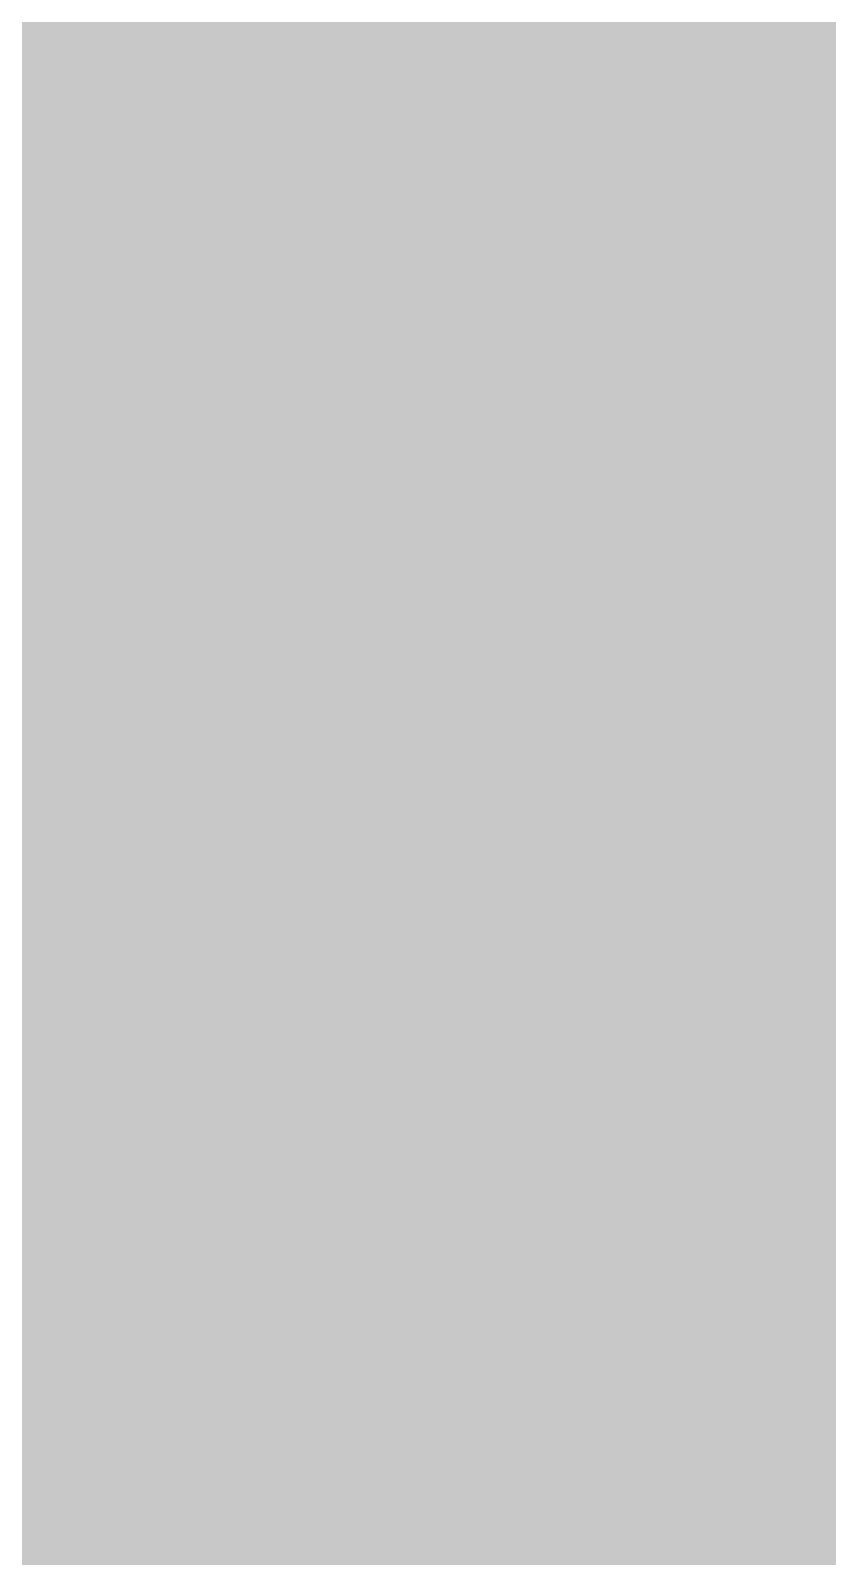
# Model space of a CAD drawing. Header units: inches. Extents: x 0 to 841, y 0 to 594.
# Drawn here: x 790.217 to 790.572, y 564.473 to 565.152 of the extents above; entities that cross this region are included whole.
import ezdxf

# ---------------------------------------------------------------- set-up
doc = ezdxf.new("R2010")
doc.units = ezdxf.units.IN
doc.layers.add('Sheet', color=255, linetype='Continuous')

msp = doc.modelspace()

# ---------------------------------------------------------------- linework, layer by layer
at = {"layer": 'Sheet'}
for points in [[(790.02077, 570.4628, 0.7493, 0.7493, 0), (790.02077, 564.98276, 0.7493, 0.7493, 0)], [(790.3801, 565.34211, 0.29972, 0.29972, 0), (790.3801, 565.29719, 0.29972, 0.29972, 0), (790.3801, 565.29719, 0.29972, 0.29972, 0), (790.42502, 565.29719, 0.29972, 0.29972, 0), (790.42502, 565.25227, 0.29972, 0.29972, 0), (790.42502, 565.25227, 0.29972, 0.29972, 0), (790.46993, 565.20735, 0.29972, 0.29972, 0), (790.46993, 565.20735, 0.29972, 0.29972, 0), (790.46993, 565.16243, 0.29972, 0.29972, 0), (790.46993, 565.16243, 0.29972, 0.29972, 0), (790.46993, 565.11751, 0.29972, 0.29972, 0), (790.51485, 565.11751, 0.29972, 0.29972, 0), (790.51485, 565.0726, 0.29972, 0.29972, 0), (790.51485, 565.0726, 0.29972, 0.29972, 0), (790.51485, 565.02768, 0.29972, 0.29972, 0), (790.51485, 565.02768, 0.29972, 0.29972, 0), (790.51485, 564.98276, 0.29972, 0.29972, 0)], [(790.3801, 565.34211, 0.29972, 0.29972, 0), (790.3801, 565.29719, 0.29972, 0.29972, 0), (790.3801, 565.29719, 0.29972, 0.29972, 0), (790.42502, 565.29719, 0.29972, 0.29972, 0), (790.42502, 565.25227, 0.29972, 0.29972, 0), (790.42502, 565.25227, 0.29972, 0.29972, 0), (790.46993, 565.20735, 0.29972, 0.29972, 0), (790.46993, 565.20735, 0.29972, 0.29972, 0), (790.46993, 565.16243, 0.29972, 0.29972, 0), (790.46993, 565.16243, 0.29972, 0.29972, 0), (790.46993, 565.11751, 0.29972, 0.29972, 0), (790.51485, 565.11751, 0.29972, 0.29972, 0), (790.51485, 565.0726, 0.29972, 0.29972, 0), (790.51485, 565.0726, 0.29972, 0.29972, 0), (790.51485, 565.02768, 0.29972, 0.29972, 0), (790.51485, 565.02768, 0.29972, 0.29972, 0), (790.51485, 564.98276, 0.29972, 0.29972, 0)], [(790.3801, 565.34211, 0.29972, 0.29972, 0), (790.3801, 565.29719, 0.29972, 0.29972, 0), (790.3801, 565.29719, 0.29972, 0.29972, 0), (790.42502, 565.29719, 0.29972, 0.29972, 0), (790.42502, 565.25227, 0.29972, 0.29972, 0), (790.42502, 565.25227, 0.29972, 0.29972, 0), (790.46993, 565.20735, 0.29972, 0.29972, 0), (790.46993, 565.20735, 0.29972, 0.29972, 0), (790.46993, 565.16243, 0.29972, 0.29972, 0), (790.46993, 565.16243, 0.29972, 0.29972, 0), (790.46993, 565.11751, 0.29972, 0.29972, 0), (790.51485, 565.11751, 0.29972, 0.29972, 0), (790.51485, 565.0726, 0.29972, 0.29972, 0), (790.51485, 565.0726, 0.29972, 0.29972, 0), (790.51485, 565.02768, 0.29972, 0.29972, 0), (790.51485, 565.02768, 0.29972, 0.29972, 0), (790.51485, 564.98276, 0.29972, 0.29972, 0)], [(790.3801, 565.34211, 0.29972, 0.29972, 0), (790.3801, 565.29719, 0.29972, 0.29972, 0), (790.3801, 565.29719, 0.29972, 0.29972, 0), (790.42502, 565.29719, 0.29972, 0.29972, 0), (790.42502, 565.25227, 0.29972, 0.29972, 0), (790.42502, 565.25227, 0.29972, 0.29972, 0), (790.46993, 565.20735, 0.29972, 0.29972, 0), (790.46993, 565.20735, 0.29972, 0.29972, 0), (790.46993, 565.16243, 0.29972, 0.29972, 0), (790.46993, 565.16243, 0.29972, 0.29972, 0), (790.46993, 565.11751, 0.29972, 0.29972, 0), (790.51485, 565.11751, 0.29972, 0.29972, 0), (790.51485, 565.0726, 0.29972, 0.29972, 0), (790.51485, 565.0726, 0.29972, 0.29972, 0), (790.51485, 565.02768, 0.29972, 0.29972, 0), (790.51485, 565.02768, 0.29972, 0.29972, 0), (790.51485, 564.98276, 0.29972, 0.29972, 0)], [(790.64959, 565.34211, 0.29972, 0.29972, 0), (790.64959, 565.29719, 0.29972, 0.29972, 0), (790.69451, 565.25227, 0.29972, 0.29972, 0), (790.69451, 565.25227, 0.29972, 0.29972, 0), (790.69451, 565.20735, 0.29972, 0.29972, 0), (790.73942, 565.16243, 0.29972, 0.29972, 0), (790.73942, 565.11751, 0.29972, 0.29972, 0), (790.73942, 565.0726, 0.29972, 0.29972, 0), (790.73942, 565.0726, 0.29972, 0.29972, 0), (790.73942, 565.02768, 0.29972, 0.29972, 0), (790.73942, 564.98276, 0.29972, 0.29972, 0)], [(790.64959, 565.34211, 0.29972, 0.29972, 0), (790.64959, 565.29719, 0.29972, 0.29972, 0), (790.69451, 565.25227, 0.29972, 0.29972, 0), (790.69451, 565.25227, 0.29972, 0.29972, 0), (790.69451, 565.20735, 0.29972, 0.29972, 0), (790.73942, 565.16243, 0.29972, 0.29972, 0), (790.73942, 565.11751, 0.29972, 0.29972, 0), (790.73942, 565.0726, 0.29972, 0.29972, 0), (790.73942, 565.0726, 0.29972, 0.29972, 0), (790.73942, 565.02768, 0.29972, 0.29972, 0), (790.73942, 564.98276, 0.29972, 0.29972, 0)], [(790.64959, 565.34211, 0.29972, 0.29972, 0), (790.64959, 565.29719, 0.29972, 0.29972, 0), (790.69451, 565.25227, 0.29972, 0.29972, 0), (790.69451, 565.25227, 0.29972, 0.29972, 0), (790.69451, 565.20735, 0.29972, 0.29972, 0), (790.73942, 565.16243, 0.29972, 0.29972, 0), (790.73942, 565.11751, 0.29972, 0.29972, 0), (790.73942, 565.0726, 0.29972, 0.29972, 0), (790.73942, 565.0726, 0.29972, 0.29972, 0), (790.73942, 565.02768, 0.29972, 0.29972, 0), (790.73942, 564.98276, 0.29972, 0.29972, 0)], [(790.64959, 565.34211, 0.29972, 0.29972, 0), (790.64959, 565.29719, 0.29972, 0.29972, 0), (790.69451, 565.25227, 0.29972, 0.29972, 0), (790.69451, 565.25227, 0.29972, 0.29972, 0), (790.69451, 565.20735, 0.29972, 0.29972, 0), (790.73942, 565.16243, 0.29972, 0.29972, 0), (790.73942, 565.11751, 0.29972, 0.29972, 0), (790.73942, 565.0726, 0.29972, 0.29972, 0), (790.73942, 565.0726, 0.29972, 0.29972, 0), (790.73942, 565.02768, 0.29972, 0.29972, 0), (790.73942, 564.98276, 0.29972, 0.29972, 0)], [(790.64959, 565.34211, 0.29972, 0.29972, 0), (790.64959, 565.29719, 0.29972, 0.29972, 0), (790.69451, 565.25227, 0.29972, 0.29972, 0), (790.69451, 565.25227, 0.29972, 0.29972, 0), (790.69451, 565.20735, 0.29972, 0.29972, 0), (790.73942, 565.16243, 0.29972, 0.29972, 0), (790.73942, 565.11751, 0.29972, 0.29972, 0), (790.73942, 565.0726, 0.29972, 0.29972, 0), (790.73942, 565.0726, 0.29972, 0.29972, 0), (790.73942, 565.02768, 0.29972, 0.29972, 0), (790.73942, 564.98276, 0.29972, 0.29972, 0)], [(790.64959, 565.34211, 0.29972, 0.29972, 0), (790.64959, 565.29719, 0.29972, 0.29972, 0), (790.69451, 565.25227, 0.29972, 0.29972, 0), (790.69451, 565.25227, 0.29972, 0.29972, 0), (790.69451, 565.20735, 0.29972, 0.29972, 0), (790.73942, 565.16243, 0.29972, 0.29972, 0), (790.73942, 565.11751, 0.29972, 0.29972, 0), (790.73942, 565.0726, 0.29972, 0.29972, 0), (790.73942, 565.0726, 0.29972, 0.29972, 0), (790.73942, 565.02768, 0.29972, 0.29972, 0), (790.73942, 564.98276, 0.29972, 0.29972, 0)], [(752.51624, 557.4814, 0.7493, 0.7493, 0), (769.98841, 557.4814, 0.7493, 0.7493, 0), (769.98841, 564.98276, 0.7493, 0.7493, 0), (790.02077, 564.98276, 0.7493, 0.7493, 0)], [(790.02077, 564.98276, 0.7493, 0.7493, 0), (790.02077, 559.4578, 0.7493, 0.7493, 0)], [(790.02077, 564.98276, 0.7493, 0.7493, 0), (790.02077, 564.98276, 0.7493, 0.7493, 0), (795.00641, 564.98276, 0.7493, 0.7493, 0)], [(790.46993, 565.20735, 0.09906, 0.09906, 0), (790.46993, 565.16243, 0.09906, 0.09906, 0), (790.46993, 565.16243, 0.09906, 0.09906, 0), (790.46993, 565.11751, 0.09906, 0.09906, 0), (790.51485, 565.11751, 0.09906, 0.09906, 0), (790.51485, 565.0726, 0.09906, 0.09906, 0), (790.51485, 565.0726, 0.09906, 0.09906, 0), (790.51485, 565.02768, 0.09906, 0.09906, 0), (790.51485, 565.02768, 0.09906, 0.09906, 0), (790.51485, 564.98276, 0.09906, 0.09906, 0)], [(790.46993, 565.20735, 0.09906, 0.09906, 0), (790.46993, 565.16243, 0.09906, 0.09906, 0), (790.46993, 565.16243, 0.09906, 0.09906, 0), (790.46993, 565.11751, 0.09906, 0.09906, 0), (790.51485, 565.11751, 0.09906, 0.09906, 0), (790.51485, 565.0726, 0.09906, 0.09906, 0), (790.51485, 565.0726, 0.09906, 0.09906, 0), (790.51485, 565.02768, 0.09906, 0.09906, 0), (790.51485, 565.02768, 0.09906, 0.09906, 0), (790.51485, 564.98276, 0.09906, 0.09906, 0)], [(790.46993, 565.20735, 0.09906, 0.09906, 0), (790.46993, 565.16243, 0.09906, 0.09906, 0), (790.46993, 565.16243, 0.09906, 0.09906, 0), (790.46993, 565.11751, 0.09906, 0.09906, 0), (790.51485, 565.11751, 0.09906, 0.09906, 0), (790.51485, 565.0726, 0.09906, 0.09906, 0), (790.51485, 565.0726, 0.09906, 0.09906, 0), (790.51485, 565.02768, 0.09906, 0.09906, 0), (790.51485, 565.02768, 0.09906, 0.09906, 0), (790.51485, 564.98276, 0.09906, 0.09906, 0)], [(790.46993, 565.20735, 0.09906, 0.09906, 0), (790.46993, 565.16243, 0.09906, 0.09906, 0), (790.46993, 565.16243, 0.09906, 0.09906, 0), (790.46993, 565.11751, 0.09906, 0.09906, 0), (790.51485, 565.11751, 0.09906, 0.09906, 0), (790.51485, 565.0726, 0.09906, 0.09906, 0), (790.51485, 565.0726, 0.09906, 0.09906, 0), (790.51485, 565.02768, 0.09906, 0.09906, 0), (790.51485, 565.02768, 0.09906, 0.09906, 0), (790.51485, 564.98276, 0.09906, 0.09906, 0)], [(790.51485, 564.98276, 0.29972, 0.29972, 0), (790.51485, 564.93784, 0.29972, 0.29972, 0), (790.51485, 564.93784, 0.29972, 0.29972, 0), (790.51485, 564.89292, 0.29972, 0.29972, 0), (790.51485, 564.89292, 0.29972, 0.29972, 0), (790.51485, 564.848, 0.29972, 0.29972, 0), (790.46993, 564.848, 0.29972, 0.29972, 0), (790.46993, 564.80309, 0.29972, 0.29972, 0), (790.46993, 564.80309, 0.29972, 0.29972, 0), (790.46993, 564.75817, 0.29972, 0.29972, 0), (790.46993, 564.75817, 0.29972, 0.29972, 0), (790.42502, 564.71325, 0.29972, 0.29972, 0), (790.42502, 564.71325, 0.29972, 0.29972, 0), (790.42502, 564.66833, 0.29972, 0.29972, 0), (790.3801, 564.66833, 0.29972, 0.29972, 0), (790.3801, 564.66833, 0.29972, 0.29972, 0), (790.3801, 564.62341, 0.29972, 0.29972, 0), (790.33518, 564.62341, 0.29972, 0.29972, 0), (790.33518, 564.62341, 0.29972, 0.29972, 0), (790.33518, 564.57849, 0.29972, 0.29972, 0), (790.29027, 564.57849, 0.29972, 0.29972, 0), (790.29027, 564.57849, 0.29972, 0.29972, 0), (790.24535, 564.53358, 0.29972, 0.29972, 0), (790.24535, 564.53358, 0.29972, 0.29972, 0), (790.20044, 564.53358, 0.29972, 0.29972, 0), (790.20044, 564.53358, 0.29972, 0.29972, 0), (790.15552, 564.53358, 0.29972, 0.29972, 0), (790.15552, 564.48866, 0.29972, 0.29972, 0), (790.11061, 564.48866, 0.29972, 0.29972, 0), (790.11061, 564.48866, 0.29972, 0.29972, 0), (790.06569, 564.48866, 0.29972, 0.29972, 0)], [(790.51485, 564.98276, 0.29972, 0.29972, 0), (790.51485, 564.93784, 0.29972, 0.29972, 0), (790.51485, 564.93784, 0.29972, 0.29972, 0), (790.51485, 564.89292, 0.29972, 0.29972, 0), (790.51485, 564.89292, 0.29972, 0.29972, 0), (790.51485, 564.848, 0.29972, 0.29972, 0), (790.46993, 564.848, 0.29972, 0.29972, 0), (790.46993, 564.80309, 0.29972, 0.29972, 0), (790.46993, 564.80309, 0.29972, 0.29972, 0), (790.46993, 564.75817, 0.29972, 0.29972, 0), (790.46993, 564.75817, 0.29972, 0.29972, 0), (790.42502, 564.71325, 0.29972, 0.29972, 0), (790.42502, 564.71325, 0.29972, 0.29972, 0), (790.42502, 564.66833, 0.29972, 0.29972, 0), (790.3801, 564.66833, 0.29972, 0.29972, 0), (790.3801, 564.66833, 0.29972, 0.29972, 0), (790.3801, 564.62341, 0.29972, 0.29972, 0), (790.33518, 564.62341, 0.29972, 0.29972, 0), (790.33518, 564.62341, 0.29972, 0.29972, 0), (790.33518, 564.57849, 0.29972, 0.29972, 0), (790.29027, 564.57849, 0.29972, 0.29972, 0), (790.29027, 564.57849, 0.29972, 0.29972, 0), (790.24535, 564.53358, 0.29972, 0.29972, 0), (790.24535, 564.53358, 0.29972, 0.29972, 0), (790.20044, 564.53358, 0.29972, 0.29972, 0), (790.20044, 564.53358, 0.29972, 0.29972, 0), (790.15552, 564.53358, 0.29972, 0.29972, 0), (790.15552, 564.48866, 0.29972, 0.29972, 0), (790.11061, 564.48866, 0.29972, 0.29972, 0), (790.11061, 564.48866, 0.29972, 0.29972, 0), (790.06569, 564.48866, 0.29972, 0.29972, 0)], [(790.51485, 564.98276, 0.29972, 0.29972, 0), (790.51485, 564.93784, 0.29972, 0.29972, 0), (790.51485, 564.93784, 0.29972, 0.29972, 0), (790.51485, 564.89292, 0.29972, 0.29972, 0), (790.51485, 564.89292, 0.29972, 0.29972, 0), (790.51485, 564.848, 0.29972, 0.29972, 0), (790.46993, 564.848, 0.29972, 0.29972, 0), (790.46993, 564.80309, 0.29972, 0.29972, 0), (790.46993, 564.80309, 0.29972, 0.29972, 0), (790.46993, 564.75817, 0.29972, 0.29972, 0), (790.46993, 564.75817, 0.29972, 0.29972, 0), (790.42502, 564.71325, 0.29972, 0.29972, 0), (790.42502, 564.71325, 0.29972, 0.29972, 0), (790.42502, 564.66833, 0.29972, 0.29972, 0), (790.3801, 564.66833, 0.29972, 0.29972, 0), (790.3801, 564.66833, 0.29972, 0.29972, 0), (790.3801, 564.62341, 0.29972, 0.29972, 0), (790.33518, 564.62341, 0.29972, 0.29972, 0), (790.33518, 564.62341, 0.29972, 0.29972, 0), (790.33518, 564.57849, 0.29972, 0.29972, 0), (790.29027, 564.57849, 0.29972, 0.29972, 0), (790.29027, 564.57849, 0.29972, 0.29972, 0), (790.24535, 564.53358, 0.29972, 0.29972, 0), (790.24535, 564.53358, 0.29972, 0.29972, 0), (790.20044, 564.53358, 0.29972, 0.29972, 0), (790.20044, 564.53358, 0.29972, 0.29972, 0), (790.15552, 564.53358, 0.29972, 0.29972, 0), (790.15552, 564.48866, 0.29972, 0.29972, 0), (790.11061, 564.48866, 0.29972, 0.29972, 0), (790.11061, 564.48866, 0.29972, 0.29972, 0), (790.06569, 564.48866, 0.29972, 0.29972, 0)], [(790.51485, 564.98276, 0.29972, 0.29972, 0), (790.51485, 564.93784, 0.29972, 0.29972, 0), (790.51485, 564.93784, 0.29972, 0.29972, 0), (790.51485, 564.89292, 0.29972, 0.29972, 0), (790.51485, 564.89292, 0.29972, 0.29972, 0), (790.51485, 564.848, 0.29972, 0.29972, 0), (790.46993, 564.848, 0.29972, 0.29972, 0), (790.46993, 564.80309, 0.29972, 0.29972, 0), (790.46993, 564.80309, 0.29972, 0.29972, 0), (790.46993, 564.75817, 0.29972, 0.29972, 0), (790.46993, 564.75817, 0.29972, 0.29972, 0), (790.42502, 564.71325, 0.29972, 0.29972, 0), (790.42502, 564.71325, 0.29972, 0.29972, 0), (790.42502, 564.66833, 0.29972, 0.29972, 0), (790.3801, 564.66833, 0.29972, 0.29972, 0), (790.3801, 564.66833, 0.29972, 0.29972, 0), (790.3801, 564.62341, 0.29972, 0.29972, 0), (790.33518, 564.62341, 0.29972, 0.29972, 0), (790.33518, 564.62341, 0.29972, 0.29972, 0), (790.33518, 564.57849, 0.29972, 0.29972, 0), (790.29027, 564.57849, 0.29972, 0.29972, 0), (790.29027, 564.57849, 0.29972, 0.29972, 0), (790.24535, 564.53358, 0.29972, 0.29972, 0), (790.24535, 564.53358, 0.29972, 0.29972, 0), (790.20044, 564.53358, 0.29972, 0.29972, 0), (790.20044, 564.53358, 0.29972, 0.29972, 0), (790.15552, 564.53358, 0.29972, 0.29972, 0), (790.15552, 564.48866, 0.29972, 0.29972, 0), (790.11061, 564.48866, 0.29972, 0.29972, 0), (790.11061, 564.48866, 0.29972, 0.29972, 0), (790.06569, 564.48866, 0.29972, 0.29972, 0)], [(790.73942, 564.98276, 0.29972, 0.29972, 0), (790.73942, 564.93784, 0.29972, 0.29972, 0), (790.73942, 564.89292, 0.29972, 0.29972, 0), (790.73942, 564.89292, 0.29972, 0.29972, 0), (790.73942, 564.848, 0.29972, 0.29972, 0), (790.73942, 564.80309, 0.29972, 0.29972, 0), (790.69451, 564.75817, 0.29972, 0.29972, 0), (790.69451, 564.71325, 0.29972, 0.29972, 0), (790.69451, 564.71325, 0.29972, 0.29972, 0), (790.64959, 564.66833, 0.29972, 0.29972, 0), (790.64959, 564.62341, 0.29972, 0.29972, 0), (790.64959, 564.57849, 0.29972, 0.29972, 0), (790.60468, 564.57849, 0.29972, 0.29972, 0), (790.60468, 564.53358, 0.29972, 0.29972, 0), (790.55976, 564.48866, 0.29972, 0.29972, 0), (790.55976, 564.48866, 0.29972, 0.29972, 0), (790.51485, 564.44374, 0.29972, 0.29972, 0), (790.51485, 564.44374, 0.29972, 0.29972, 0), (790.46993, 564.39882, 0.29972, 0.29972, 0), (790.46993, 564.3539, 0.29972, 0.29972, 0), (790.42502, 564.3539, 0.29972, 0.29972, 0), (790.3801, 564.3539, 0.29972, 0.29972, 0), (790.3801, 564.30898, 0.29972, 0.29972, 0)], [(790.73942, 564.98276, 0.29972, 0.29972, 0), (790.73942, 564.93784, 0.29972, 0.29972, 0), (790.73942, 564.89292, 0.29972, 0.29972, 0), (790.73942, 564.89292, 0.29972, 0.29972, 0), (790.73942, 564.848, 0.29972, 0.29972, 0), (790.73942, 564.80309, 0.29972, 0.29972, 0), (790.69451, 564.75817, 0.29972, 0.29972, 0), (790.69451, 564.71325, 0.29972, 0.29972, 0), (790.69451, 564.71325, 0.29972, 0.29972, 0), (790.64959, 564.66833, 0.29972, 0.29972, 0), (790.64959, 564.62341, 0.29972, 0.29972, 0), (790.64959, 564.57849, 0.29972, 0.29972, 0), (790.60468, 564.57849, 0.29972, 0.29972, 0), (790.60468, 564.53358, 0.29972, 0.29972, 0), (790.55976, 564.48866, 0.29972, 0.29972, 0), (790.55976, 564.48866, 0.29972, 0.29972, 0), (790.51485, 564.44374, 0.29972, 0.29972, 0), (790.51485, 564.44374, 0.29972, 0.29972, 0), (790.46993, 564.39882, 0.29972, 0.29972, 0), (790.46993, 564.3539, 0.29972, 0.29972, 0), (790.42502, 564.3539, 0.29972, 0.29972, 0), (790.3801, 564.3539, 0.29972, 0.29972, 0), (790.3801, 564.30898, 0.29972, 0.29972, 0)], [(790.73942, 564.98276, 0.29972, 0.29972, 0), (790.73942, 564.93784, 0.29972, 0.29972, 0), (790.73942, 564.89292, 0.29972, 0.29972, 0), (790.73942, 564.89292, 0.29972, 0.29972, 0), (790.73942, 564.848, 0.29972, 0.29972, 0), (790.73942, 564.80309, 0.29972, 0.29972, 0), (790.69451, 564.75817, 0.29972, 0.29972, 0), (790.69451, 564.71325, 0.29972, 0.29972, 0), (790.69451, 564.71325, 0.29972, 0.29972, 0), (790.64959, 564.66833, 0.29972, 0.29972, 0), (790.64959, 564.62341, 0.29972, 0.29972, 0), (790.64959, 564.57849, 0.29972, 0.29972, 0), (790.60468, 564.57849, 0.29972, 0.29972, 0), (790.60468, 564.53358, 0.29972, 0.29972, 0), (790.55976, 564.48866, 0.29972, 0.29972, 0), (790.55976, 564.48866, 0.29972, 0.29972, 0), (790.51485, 564.44374, 0.29972, 0.29972, 0), (790.51485, 564.44374, 0.29972, 0.29972, 0), (790.46993, 564.39882, 0.29972, 0.29972, 0), (790.46993, 564.3539, 0.29972, 0.29972, 0), (790.42502, 564.3539, 0.29972, 0.29972, 0), (790.3801, 564.3539, 0.29972, 0.29972, 0), (790.3801, 564.30898, 0.29972, 0.29972, 0)], [(790.73942, 564.98276, 0.29972, 0.29972, 0), (790.73942, 564.93784, 0.29972, 0.29972, 0), (790.73942, 564.89292, 0.29972, 0.29972, 0), (790.73942, 564.89292, 0.29972, 0.29972, 0), (790.73942, 564.848, 0.29972, 0.29972, 0), (790.73942, 564.80309, 0.29972, 0.29972, 0), (790.69451, 564.75817, 0.29972, 0.29972, 0), (790.69451, 564.71325, 0.29972, 0.29972, 0), (790.69451, 564.71325, 0.29972, 0.29972, 0), (790.64959, 564.66833, 0.29972, 0.29972, 0), (790.64959, 564.62341, 0.29972, 0.29972, 0), (790.64959, 564.57849, 0.29972, 0.29972, 0), (790.60468, 564.57849, 0.29972, 0.29972, 0), (790.60468, 564.53358, 0.29972, 0.29972, 0), (790.55976, 564.48866, 0.29972, 0.29972, 0), (790.55976, 564.48866, 0.29972, 0.29972, 0), (790.51485, 564.44374, 0.29972, 0.29972, 0), (790.51485, 564.44374, 0.29972, 0.29972, 0), (790.46993, 564.39882, 0.29972, 0.29972, 0), (790.46993, 564.3539, 0.29972, 0.29972, 0), (790.42502, 564.3539, 0.29972, 0.29972, 0), (790.3801, 564.3539, 0.29972, 0.29972, 0), (790.3801, 564.30898, 0.29972, 0.29972, 0)], [(790.73942, 564.98276, 0.29972, 0.29972, 0), (790.73942, 564.93784, 0.29972, 0.29972, 0), (790.73942, 564.89292, 0.29972, 0.29972, 0), (790.73942, 564.89292, 0.29972, 0.29972, 0), (790.73942, 564.848, 0.29972, 0.29972, 0), (790.73942, 564.80309, 0.29972, 0.29972, 0), (790.69451, 564.75817, 0.29972, 0.29972, 0), (790.69451, 564.71325, 0.29972, 0.29972, 0), (790.69451, 564.71325, 0.29972, 0.29972, 0), (790.64959, 564.66833, 0.29972, 0.29972, 0), (790.64959, 564.62341, 0.29972, 0.29972, 0), (790.64959, 564.57849, 0.29972, 0.29972, 0), (790.60468, 564.57849, 0.29972, 0.29972, 0), (790.60468, 564.53358, 0.29972, 0.29972, 0), (790.55976, 564.48866, 0.29972, 0.29972, 0), (790.55976, 564.48866, 0.29972, 0.29972, 0), (790.51485, 564.44374, 0.29972, 0.29972, 0), (790.51485, 564.44374, 0.29972, 0.29972, 0), (790.46993, 564.39882, 0.29972, 0.29972, 0), (790.46993, 564.3539, 0.29972, 0.29972, 0), (790.42502, 564.3539, 0.29972, 0.29972, 0), (790.3801, 564.3539, 0.29972, 0.29972, 0), (790.3801, 564.30898, 0.29972, 0.29972, 0)], [(790.73942, 564.98276, 0.29972, 0.29972, 0), (790.73942, 564.93784, 0.29972, 0.29972, 0), (790.73942, 564.89292, 0.29972, 0.29972, 0), (790.73942, 564.89292, 0.29972, 0.29972, 0), (790.73942, 564.848, 0.29972, 0.29972, 0), (790.73942, 564.80309, 0.29972, 0.29972, 0), (790.69451, 564.75817, 0.29972, 0.29972, 0), (790.69451, 564.71325, 0.29972, 0.29972, 0), (790.69451, 564.71325, 0.29972, 0.29972, 0), (790.64959, 564.66833, 0.29972, 0.29972, 0), (790.64959, 564.62341, 0.29972, 0.29972, 0), (790.64959, 564.57849, 0.29972, 0.29972, 0), (790.60468, 564.57849, 0.29972, 0.29972, 0), (790.60468, 564.53358, 0.29972, 0.29972, 0), (790.55976, 564.48866, 0.29972, 0.29972, 0), (790.55976, 564.48866, 0.29972, 0.29972, 0), (790.51485, 564.44374, 0.29972, 0.29972, 0), (790.51485, 564.44374, 0.29972, 0.29972, 0), (790.46993, 564.39882, 0.29972, 0.29972, 0), (790.46993, 564.3539, 0.29972, 0.29972, 0), (790.42502, 564.3539, 0.29972, 0.29972, 0), (790.3801, 564.3539, 0.29972, 0.29972, 0), (790.3801, 564.30898, 0.29972, 0.29972, 0)], [(790.51485, 564.98276, 0.29972, 0.29972, 0), (790.51485, 564.98276, 0.29972, 0.29972, 0), (790.51485, 564.98276, 0.29972, 0.29972, 0), (790.51485, 564.98276, 0.29972, 0.29972, 0), (790.51485, 564.98276, 0.29972, 0.29972, 0), (790.51485, 564.98276, 0.29972, 0.29972, 0), (790.51485, 564.98276, 0.29972, 0.29972, 0), (790.51485, 564.98276, 0.29972, 0.29972, 0), (790.51485, 564.98276, 0.29972, 0.29972, 0), (790.51485, 564.98276, 0.29972, 0.29972, 0), (790.51485, 564.98276, 0.29972, 0.29972, 0), (790.51485, 564.98276, 0.29972, 0.29972, 0), (790.51485, 564.98276, 0.29972, 0.29972, 0), (790.51485, 564.98276, 0.29972, 0.29972, 0), (790.51485, 564.98276, 0.29972, 0.29972, 0), (790.51485, 564.98276, 0.29972, 0.29972, 0), (790.51485, 564.98276, 0.29972, 0.29972, 0), (790.51485, 564.98276, 0.29972, 0.29972, 0), (790.51485, 564.98276, 0.29972, 0.29972, 0), (790.51485, 564.98276, 0.29972, 0.29972, 0), (790.51485, 564.98276, 0.29972, 0.29972, 0), (790.51485, 564.98276, 0.29972, 0.29972, 0), (790.51485, 564.98276, 0.29972, 0.29972, 0), (790.51485, 564.98276, 0.29972, 0.29972, 0), (790.51485, 564.98276, 0.29972, 0.29972, 0), (790.51485, 564.98276, 0.29972, 0.29972, 0), (790.51485, 564.98276, 0.29972, 0.29972, 0), (790.51485, 564.98276, 0.29972, 0.29972, 0), (790.51485, 564.98276, 0.29972, 0.29972, 0), (790.51485, 564.98276, 0.29972, 0.29972, 0), (790.51485, 564.98276, 0.29972, 0.29972, 0), (790.51485, 564.98276, 0.29972, 0.29972, 0), (790.51485, 564.98276, 0.29972, 0.29972, 0)], [(790.51485, 564.98276, 0.29972, 0.29972, 0), (790.51485, 564.98276, 0.29972, 0.29972, 0)], [(790.51485, 564.98276, 0.29972, 0.29972, 0), (790.51485, 564.98276, 0.29972, 0.29972, 0), (790.51485, 564.98276, 0.29972, 0.29972, 0), (790.51485, 564.98276, 0.29972, 0.29972, 0), (790.51485, 564.98276, 0.29972, 0.29972, 0), (790.51485, 564.98276, 0.29972, 0.29972, 0), (790.51485, 564.98276, 0.29972, 0.29972, 0), (790.51485, 564.98276, 0.29972, 0.29972, 0), (790.51485, 564.98276, 0.29972, 0.29972, 0), (790.51485, 564.98276, 0.29972, 0.29972, 0), (790.51485, 564.98276, 0.29972, 0.29972, 0), (790.51485, 564.98276, 0.29972, 0.29972, 0), (790.51485, 564.98276, 0.29972, 0.29972, 0), (790.51485, 564.98276, 0.29972, 0.29972, 0), (790.51485, 564.98276, 0.29972, 0.29972, 0), (790.51485, 564.98276, 0.29972, 0.29972, 0), (790.51485, 564.98276, 0.29972, 0.29972, 0), (790.51485, 564.98276, 0.29972, 0.29972, 0), (790.51485, 564.98276, 0.29972, 0.29972, 0), (790.51485, 564.98276, 0.29972, 0.29972, 0), (790.51485, 564.98276, 0.29972, 0.29972, 0), (790.51485, 564.98276, 0.29972, 0.29972, 0), (790.51485, 564.98276, 0.29972, 0.29972, 0), (790.51485, 564.98276, 0.29972, 0.29972, 0), (790.51485, 564.98276, 0.29972, 0.29972, 0), (790.51485, 564.98276, 0.29972, 0.29972, 0), (790.51485, 564.98276, 0.29972, 0.29972, 0), (790.51485, 564.98276, 0.29972, 0.29972, 0), (790.51485, 564.98276, 0.29972, 0.29972, 0), (790.51485, 564.98276, 0.29972, 0.29972, 0), (790.51485, 564.98276, 0.29972, 0.29972, 0), (790.51485, 564.98276, 0.29972, 0.29972, 0), (790.51485, 564.98276, 0.29972, 0.29972, 0)], [(790.51485, 564.98276, 0.29972, 0.29972, 0), (790.51485, 564.98276, 0.29972, 0.29972, 0)], [(790.51485, 564.98276, 0.29972, 0.29972, 0), (790.51485, 564.98276, 0.29972, 0.29972, 0), (790.51485, 564.98276, 0.29972, 0.29972, 0), (790.51485, 564.98276, 0.29972, 0.29972, 0), (790.51485, 564.98276, 0.29972, 0.29972, 0), (790.51485, 564.98276, 0.29972, 0.29972, 0), (790.51485, 564.98276, 0.29972, 0.29972, 0), (790.51485, 564.98276, 0.29972, 0.29972, 0), (790.51485, 564.98276, 0.29972, 0.29972, 0), (790.51485, 564.98276, 0.29972, 0.29972, 0), (790.51485, 564.98276, 0.29972, 0.29972, 0), (790.51485, 564.98276, 0.29972, 0.29972, 0), (790.51485, 564.98276, 0.29972, 0.29972, 0), (790.51485, 564.98276, 0.29972, 0.29972, 0), (790.51485, 564.98276, 0.29972, 0.29972, 0), (790.51485, 564.98276, 0.29972, 0.29972, 0), (790.51485, 564.98276, 0.29972, 0.29972, 0), (790.51485, 564.98276, 0.29972, 0.29972, 0), (790.51485, 564.98276, 0.29972, 0.29972, 0), (790.51485, 564.98276, 0.29972, 0.29972, 0), (790.51485, 564.98276, 0.29972, 0.29972, 0), (790.51485, 564.98276, 0.29972, 0.29972, 0), (790.51485, 564.98276, 0.29972, 0.29972, 0), (790.51485, 564.98276, 0.29972, 0.29972, 0), (790.51485, 564.98276, 0.29972, 0.29972, 0), (790.51485, 564.98276, 0.29972, 0.29972, 0), (790.51485, 564.98276, 0.29972, 0.29972, 0), (790.51485, 564.98276, 0.29972, 0.29972, 0), (790.51485, 564.98276, 0.29972, 0.29972, 0), (790.51485, 564.98276, 0.29972, 0.29972, 0), (790.51485, 564.98276, 0.29972, 0.29972, 0), (790.51485, 564.98276, 0.29972, 0.29972, 0), (790.51485, 564.98276, 0.29972, 0.29972, 0)], [(790.51485, 564.98276, 0.29972, 0.29972, 0), (790.51485, 564.98276, 0.29972, 0.29972, 0)], [(790.51485, 564.98276, 0.29972, 0.29972, 0), (790.51485, 564.98276, 0.29972, 0.29972, 0), (790.51485, 564.98276, 0.29972, 0.29972, 0), (790.51485, 564.98276, 0.29972, 0.29972, 0), (790.51485, 564.98276, 0.29972, 0.29972, 0), (790.51485, 564.98276, 0.29972, 0.29972, 0), (790.51485, 564.98276, 0.29972, 0.29972, 0), (790.51485, 564.98276, 0.29972, 0.29972, 0), (790.51485, 564.98276, 0.29972, 0.29972, 0), (790.51485, 564.98276, 0.29972, 0.29972, 0), (790.51485, 564.98276, 0.29972, 0.29972, 0), (790.51485, 564.98276, 0.29972, 0.29972, 0), (790.51485, 564.98276, 0.29972, 0.29972, 0), (790.51485, 564.98276, 0.29972, 0.29972, 0), (790.51485, 564.98276, 0.29972, 0.29972, 0), (790.51485, 564.98276, 0.29972, 0.29972, 0), (790.51485, 564.98276, 0.29972, 0.29972, 0), (790.51485, 564.98276, 0.29972, 0.29972, 0), (790.51485, 564.98276, 0.29972, 0.29972, 0), (790.51485, 564.98276, 0.29972, 0.29972, 0), (790.51485, 564.98276, 0.29972, 0.29972, 0), (790.51485, 564.98276, 0.29972, 0.29972, 0), (790.51485, 564.98276, 0.29972, 0.29972, 0), (790.51485, 564.98276, 0.29972, 0.29972, 0), (790.51485, 564.98276, 0.29972, 0.29972, 0), (790.51485, 564.98276, 0.29972, 0.29972, 0), (790.51485, 564.98276, 0.29972, 0.29972, 0), (790.51485, 564.98276, 0.29972, 0.29972, 0), (790.51485, 564.98276, 0.29972, 0.29972, 0), (790.51485, 564.98276, 0.29972, 0.29972, 0), (790.51485, 564.98276, 0.29972, 0.29972, 0), (790.51485, 564.98276, 0.29972, 0.29972, 0), (790.51485, 564.98276, 0.29972, 0.29972, 0)], [(790.51485, 564.98276, 0.29972, 0.29972, 0), (790.51485, 564.98276, 0.29972, 0.29972, 0)], [(790.51485, 564.98276, 0.09906, 0.09906, 0), (790.51485, 564.93784, 0.09906, 0.09906, 0), (790.51485, 564.93784, 0.09906, 0.09906, 0), (790.51485, 564.89292, 0.09906, 0.09906, 0), (790.51485, 564.89292, 0.09906, 0.09906, 0), (790.51485, 564.848, 0.09906, 0.09906, 0), (790.46993, 564.848, 0.09906, 0.09906, 0), (790.46993, 564.80309, 0.09906, 0.09906, 0), (790.46993, 564.80309, 0.09906, 0.09906, 0), (790.46993, 564.75817, 0.09906, 0.09906, 0), (790.46993, 564.75817, 0.09906, 0.09906, 0), (790.42502, 564.71325, 0.09906, 0.09906, 0), (790.42502, 564.71325, 0.09906, 0.09906, 0), (790.42502, 564.66833, 0.09906, 0.09906, 0), (790.3801, 564.66833, 0.09906, 0.09906, 0), (790.3801, 564.66833, 0.09906, 0.09906, 0), (790.3801, 564.62341, 0.09906, 0.09906, 0), (790.33518, 564.62341, 0.09906, 0.09906, 0), (790.33518, 564.62341, 0.09906, 0.09906, 0), (790.33518, 564.57849, 0.09906, 0.09906, 0), (790.29027, 564.57849, 0.09906, 0.09906, 0), (790.29027, 564.57849, 0.09906, 0.09906, 0), (790.24535, 564.53358, 0.09906, 0.09906, 0), (790.24535, 564.53358, 0.09906, 0.09906, 0), (790.20044, 564.53358, 0.09906, 0.09906, 0), (790.20044, 564.53358, 0.09906, 0.09906, 0), (790.15552, 564.53358, 0.09906, 0.09906, 0)], [(790.51485, 564.98276, 0.09906, 0.09906, 0), (790.51485, 564.93784, 0.09906, 0.09906, 0), (790.51485, 564.93784, 0.09906, 0.09906, 0), (790.51485, 564.89292, 0.09906, 0.09906, 0), (790.51485, 564.89292, 0.09906, 0.09906, 0), (790.51485, 564.848, 0.09906, 0.09906, 0), (790.46993, 564.848, 0.09906, 0.09906, 0), (790.46993, 564.80309, 0.09906, 0.09906, 0), (790.46993, 564.80309, 0.09906, 0.09906, 0), (790.46993, 564.75817, 0.09906, 0.09906, 0), (790.46993, 564.75817, 0.09906, 0.09906, 0), (790.42502, 564.71325, 0.09906, 0.09906, 0), (790.42502, 564.71325, 0.09906, 0.09906, 0), (790.42502, 564.66833, 0.09906, 0.09906, 0), (790.3801, 564.66833, 0.09906, 0.09906, 0), (790.3801, 564.66833, 0.09906, 0.09906, 0), (790.3801, 564.62341, 0.09906, 0.09906, 0), (790.33518, 564.62341, 0.09906, 0.09906, 0), (790.33518, 564.62341, 0.09906, 0.09906, 0), (790.33518, 564.57849, 0.09906, 0.09906, 0), (790.29027, 564.57849, 0.09906, 0.09906, 0), (790.29027, 564.57849, 0.09906, 0.09906, 0), (790.24535, 564.53358, 0.09906, 0.09906, 0), (790.24535, 564.53358, 0.09906, 0.09906, 0), (790.20044, 564.53358, 0.09906, 0.09906, 0), (790.20044, 564.53358, 0.09906, 0.09906, 0), (790.15552, 564.53358, 0.09906, 0.09906, 0)], [(790.51485, 564.98276, 0.09906, 0.09906, 0), (790.51485, 564.93784, 0.09906, 0.09906, 0), (790.51485, 564.93784, 0.09906, 0.09906, 0), (790.51485, 564.89292, 0.09906, 0.09906, 0), (790.51485, 564.89292, 0.09906, 0.09906, 0), (790.51485, 564.848, 0.09906, 0.09906, 0), (790.46993, 564.848, 0.09906, 0.09906, 0), (790.46993, 564.80309, 0.09906, 0.09906, 0), (790.46993, 564.80309, 0.09906, 0.09906, 0), (790.46993, 564.75817, 0.09906, 0.09906, 0), (790.46993, 564.75817, 0.09906, 0.09906, 0), (790.42502, 564.71325, 0.09906, 0.09906, 0), (790.42502, 564.71325, 0.09906, 0.09906, 0), (790.42502, 564.66833, 0.09906, 0.09906, 0), (790.3801, 564.66833, 0.09906, 0.09906, 0), (790.3801, 564.66833, 0.09906, 0.09906, 0), (790.3801, 564.62341, 0.09906, 0.09906, 0), (790.33518, 564.62341, 0.09906, 0.09906, 0), (790.33518, 564.62341, 0.09906, 0.09906, 0), (790.33518, 564.57849, 0.09906, 0.09906, 0), (790.29027, 564.57849, 0.09906, 0.09906, 0), (790.29027, 564.57849, 0.09906, 0.09906, 0), (790.24535, 564.53358, 0.09906, 0.09906, 0), (790.24535, 564.53358, 0.09906, 0.09906, 0), (790.20044, 564.53358, 0.09906, 0.09906, 0), (790.20044, 564.53358, 0.09906, 0.09906, 0), (790.15552, 564.53358, 0.09906, 0.09906, 0)], [(790.51485, 564.98276, 0.09906, 0.09906, 0), (790.51485, 564.93784, 0.09906, 0.09906, 0), (790.51485, 564.93784, 0.09906, 0.09906, 0), (790.51485, 564.89292, 0.09906, 0.09906, 0), (790.51485, 564.89292, 0.09906, 0.09906, 0), (790.51485, 564.848, 0.09906, 0.09906, 0), (790.46993, 564.848, 0.09906, 0.09906, 0), (790.46993, 564.80309, 0.09906, 0.09906, 0), (790.46993, 564.80309, 0.09906, 0.09906, 0), (790.46993, 564.75817, 0.09906, 0.09906, 0), (790.46993, 564.75817, 0.09906, 0.09906, 0), (790.42502, 564.71325, 0.09906, 0.09906, 0), (790.42502, 564.71325, 0.09906, 0.09906, 0), (790.42502, 564.66833, 0.09906, 0.09906, 0), (790.3801, 564.66833, 0.09906, 0.09906, 0), (790.3801, 564.66833, 0.09906, 0.09906, 0), (790.3801, 564.62341, 0.09906, 0.09906, 0), (790.33518, 564.62341, 0.09906, 0.09906, 0), (790.33518, 564.62341, 0.09906, 0.09906, 0), (790.33518, 564.57849, 0.09906, 0.09906, 0), (790.29027, 564.57849, 0.09906, 0.09906, 0), (790.29027, 564.57849, 0.09906, 0.09906, 0), (790.24535, 564.53358, 0.09906, 0.09906, 0), (790.24535, 564.53358, 0.09906, 0.09906, 0), (790.20044, 564.53358, 0.09906, 0.09906, 0), (790.20044, 564.53358, 0.09906, 0.09906, 0), (790.15552, 564.53358, 0.09906, 0.09906, 0)], [(790.73942, 564.98276, 0.09906, 0.09906, 0), (790.73942, 564.93784, 0.09906, 0.09906, 0), (790.73942, 564.89292, 0.09906, 0.09906, 0), (790.73942, 564.89292, 0.09906, 0.09906, 0), (790.73942, 564.848, 0.09906, 0.09906, 0), (790.73942, 564.80309, 0.09906, 0.09906, 0), (790.69451, 564.75817, 0.09906, 0.09906, 0), (790.69451, 564.71325, 0.09906, 0.09906, 0), (790.69451, 564.71325, 0.09906, 0.09906, 0), (790.64959, 564.66833, 0.09906, 0.09906, 0), (790.64959, 564.62341, 0.09906, 0.09906, 0), (790.64959, 564.57849, 0.09906, 0.09906, 0), (790.60468, 564.57849, 0.09906, 0.09906, 0), (790.60468, 564.53358, 0.09906, 0.09906, 0), (790.55976, 564.48866, 0.09906, 0.09906, 0), (790.55976, 564.48866, 0.09906, 0.09906, 0), (790.51485, 564.44374, 0.09906, 0.09906, 0), (790.51485, 564.44374, 0.09906, 0.09906, 0), (790.46993, 564.39882, 0.09906, 0.09906, 0)], [(790.73942, 564.98276, 0.09906, 0.09906, 0), (790.73942, 564.93784, 0.09906, 0.09906, 0), (790.73942, 564.89292, 0.09906, 0.09906, 0), (790.73942, 564.89292, 0.09906, 0.09906, 0), (790.73942, 564.848, 0.09906, 0.09906, 0), (790.73942, 564.80309, 0.09906, 0.09906, 0), (790.69451, 564.75817, 0.09906, 0.09906, 0), (790.69451, 564.71325, 0.09906, 0.09906, 0), (790.69451, 564.71325, 0.09906, 0.09906, 0), (790.64959, 564.66833, 0.09906, 0.09906, 0), (790.64959, 564.62341, 0.09906, 0.09906, 0), (790.64959, 564.57849, 0.09906, 0.09906, 0), (790.60468, 564.57849, 0.09906, 0.09906, 0), (790.60468, 564.53358, 0.09906, 0.09906, 0), (790.55976, 564.48866, 0.09906, 0.09906, 0), (790.55976, 564.48866, 0.09906, 0.09906, 0), (790.51485, 564.44374, 0.09906, 0.09906, 0), (790.51485, 564.44374, 0.09906, 0.09906, 0), (790.46993, 564.39882, 0.09906, 0.09906, 0)], [(790.73942, 564.98276, 0.09906, 0.09906, 0), (790.73942, 564.93784, 0.09906, 0.09906, 0), (790.73942, 564.89292, 0.09906, 0.09906, 0), (790.73942, 564.89292, 0.09906, 0.09906, 0), (790.73942, 564.848, 0.09906, 0.09906, 0), (790.73942, 564.80309, 0.09906, 0.09906, 0), (790.69451, 564.75817, 0.09906, 0.09906, 0), (790.69451, 564.71325, 0.09906, 0.09906, 0), (790.69451, 564.71325, 0.09906, 0.09906, 0), (790.64959, 564.66833, 0.09906, 0.09906, 0), (790.64959, 564.62341, 0.09906, 0.09906, 0), (790.64959, 564.57849, 0.09906, 0.09906, 0), (790.60468, 564.57849, 0.09906, 0.09906, 0), (790.60468, 564.53358, 0.09906, 0.09906, 0), (790.55976, 564.48866, 0.09906, 0.09906, 0), (790.55976, 564.48866, 0.09906, 0.09906, 0), (790.51485, 564.44374, 0.09906, 0.09906, 0), (790.51485, 564.44374, 0.09906, 0.09906, 0), (790.46993, 564.39882, 0.09906, 0.09906, 0)], [(790.73942, 564.98276, 0.09906, 0.09906, 0), (790.73942, 564.93784, 0.09906, 0.09906, 0), (790.73942, 564.89292, 0.09906, 0.09906, 0), (790.73942, 564.89292, 0.09906, 0.09906, 0), (790.73942, 564.848, 0.09906, 0.09906, 0), (790.73942, 564.80309, 0.09906, 0.09906, 0), (790.69451, 564.75817, 0.09906, 0.09906, 0), (790.69451, 564.71325, 0.09906, 0.09906, 0), (790.69451, 564.71325, 0.09906, 0.09906, 0), (790.64959, 564.66833, 0.09906, 0.09906, 0), (790.64959, 564.62341, 0.09906, 0.09906, 0), (790.64959, 564.57849, 0.09906, 0.09906, 0), (790.60468, 564.57849, 0.09906, 0.09906, 0), (790.60468, 564.53358, 0.09906, 0.09906, 0), (790.55976, 564.48866, 0.09906, 0.09906, 0), (790.55976, 564.48866, 0.09906, 0.09906, 0), (790.51485, 564.44374, 0.09906, 0.09906, 0), (790.51485, 564.44374, 0.09906, 0.09906, 0), (790.46993, 564.39882, 0.09906, 0.09906, 0)], [(790.73942, 564.98276, 0.09906, 0.09906, 0), (790.73942, 564.93784, 0.09906, 0.09906, 0), (790.73942, 564.89292, 0.09906, 0.09906, 0), (790.73942, 564.89292, 0.09906, 0.09906, 0), (790.73942, 564.848, 0.09906, 0.09906, 0), (790.73942, 564.80309, 0.09906, 0.09906, 0), (790.69451, 564.75817, 0.09906, 0.09906, 0), (790.69451, 564.71325, 0.09906, 0.09906, 0), (790.69451, 564.71325, 0.09906, 0.09906, 0), (790.64959, 564.66833, 0.09906, 0.09906, 0), (790.64959, 564.62341, 0.09906, 0.09906, 0), (790.64959, 564.57849, 0.09906, 0.09906, 0), (790.60468, 564.57849, 0.09906, 0.09906, 0), (790.60468, 564.53358, 0.09906, 0.09906, 0), (790.55976, 564.48866, 0.09906, 0.09906, 0), (790.55976, 564.48866, 0.09906, 0.09906, 0), (790.51485, 564.44374, 0.09906, 0.09906, 0), (790.51485, 564.44374, 0.09906, 0.09906, 0), (790.46993, 564.39882, 0.09906, 0.09906, 0)], [(790.73942, 564.98276, 0.09906, 0.09906, 0), (790.73942, 564.93784, 0.09906, 0.09906, 0), (790.73942, 564.89292, 0.09906, 0.09906, 0), (790.73942, 564.89292, 0.09906, 0.09906, 0), (790.73942, 564.848, 0.09906, 0.09906, 0), (790.73942, 564.80309, 0.09906, 0.09906, 0), (790.69451, 564.75817, 0.09906, 0.09906, 0), (790.69451, 564.71325, 0.09906, 0.09906, 0), (790.69451, 564.71325, 0.09906, 0.09906, 0), (790.64959, 564.66833, 0.09906, 0.09906, 0), (790.64959, 564.62341, 0.09906, 0.09906, 0), (790.64959, 564.57849, 0.09906, 0.09906, 0), (790.60468, 564.57849, 0.09906, 0.09906, 0), (790.60468, 564.53358, 0.09906, 0.09906, 0), (790.55976, 564.48866, 0.09906, 0.09906, 0), (790.55976, 564.48866, 0.09906, 0.09906, 0), (790.51485, 564.44374, 0.09906, 0.09906, 0), (790.51485, 564.44374, 0.09906, 0.09906, 0), (790.46993, 564.39882, 0.09906, 0.09906, 0)], [(790.51485, 564.98276, 0.09906, 0.09906, 0), (790.51485, 564.98276, 0.09906, 0.09906, 0), (790.51485, 564.98276, 0.09906, 0.09906, 0), (790.51485, 564.98276, 0.09906, 0.09906, 0), (790.51485, 564.98276, 0.09906, 0.09906, 0), (790.51485, 564.98276, 0.09906, 0.09906, 0), (790.51485, 564.98276, 0.09906, 0.09906, 0), (790.51485, 564.98276, 0.09906, 0.09906, 0), (790.51485, 564.98276, 0.09906, 0.09906, 0), (790.51485, 564.98276, 0.09906, 0.09906, 0), (790.51485, 564.98276, 0.09906, 0.09906, 0), (790.51485, 564.98276, 0.09906, 0.09906, 0), (790.51485, 564.98276, 0.09906, 0.09906, 0), (790.51485, 564.98276, 0.09906, 0.09906, 0), (790.51485, 564.98276, 0.09906, 0.09906, 0), (790.51485, 564.98276, 0.09906, 0.09906, 0), (790.51485, 564.98276, 0.09906, 0.09906, 0), (790.51485, 564.98276, 0.09906, 0.09906, 0), (790.51485, 564.98276, 0.09906, 0.09906, 0), (790.51485, 564.98276, 0.09906, 0.09906, 0), (790.51485, 564.98276, 0.09906, 0.09906, 0), (790.51485, 564.98276, 0.09906, 0.09906, 0), (790.51485, 564.98276, 0.09906, 0.09906, 0), (790.51485, 564.98276, 0.09906, 0.09906, 0), (790.51485, 564.98276, 0.09906, 0.09906, 0), (790.51485, 564.98276, 0.09906, 0.09906, 0), (790.51485, 564.98276, 0.09906, 0.09906, 0), (790.51485, 564.98276, 0.09906, 0.09906, 0), (790.51485, 564.98276, 0.09906, 0.09906, 0), (790.51485, 564.98276, 0.09906, 0.09906, 0), (790.51485, 564.98276, 0.09906, 0.09906, 0), (790.51485, 564.98276, 0.09906, 0.09906, 0), (790.51485, 564.98276, 0.09906, 0.09906, 0)], [(790.51485, 564.98276, 0.09906, 0.09906, 0), (790.51485, 564.98276, 0.09906, 0.09906, 0)], [(790.51485, 564.98276, 0.09906, 0.09906, 0), (790.51485, 564.98276, 0.09906, 0.09906, 0), (790.51485, 564.98276, 0.09906, 0.09906, 0), (790.51485, 564.98276, 0.09906, 0.09906, 0), (790.51485, 564.98276, 0.09906, 0.09906, 0), (790.51485, 564.98276, 0.09906, 0.09906, 0), (790.51485, 564.98276, 0.09906, 0.09906, 0), (790.51485, 564.98276, 0.09906, 0.09906, 0), (790.51485, 564.98276, 0.09906, 0.09906, 0), (790.51485, 564.98276, 0.09906, 0.09906, 0), (790.51485, 564.98276, 0.09906, 0.09906, 0), (790.51485, 564.98276, 0.09906, 0.09906, 0), (790.51485, 564.98276, 0.09906, 0.09906, 0), (790.51485, 564.98276, 0.09906, 0.09906, 0), (790.51485, 564.98276, 0.09906, 0.09906, 0), (790.51485, 564.98276, 0.09906, 0.09906, 0), (790.51485, 564.98276, 0.09906, 0.09906, 0), (790.51485, 564.98276, 0.09906, 0.09906, 0), (790.51485, 564.98276, 0.09906, 0.09906, 0), (790.51485, 564.98276, 0.09906, 0.09906, 0), (790.51485, 564.98276, 0.09906, 0.09906, 0), (790.51485, 564.98276, 0.09906, 0.09906, 0), (790.51485, 564.98276, 0.09906, 0.09906, 0), (790.51485, 564.98276, 0.09906, 0.09906, 0), (790.51485, 564.98276, 0.09906, 0.09906, 0), (790.51485, 564.98276, 0.09906, 0.09906, 0), (790.51485, 564.98276, 0.09906, 0.09906, 0), (790.51485, 564.98276, 0.09906, 0.09906, 0), (790.51485, 564.98276, 0.09906, 0.09906, 0), (790.51485, 564.98276, 0.09906, 0.09906, 0), (790.51485, 564.98276, 0.09906, 0.09906, 0), (790.51485, 564.98276, 0.09906, 0.09906, 0), (790.51485, 564.98276, 0.09906, 0.09906, 0)], [(790.51485, 564.98276, 0.09906, 0.09906, 0), (790.51485, 564.98276, 0.09906, 0.09906, 0)], [(790.51485, 564.98276, 0.09906, 0.09906, 0), (790.51485, 564.98276, 0.09906, 0.09906, 0), (790.51485, 564.98276, 0.09906, 0.09906, 0), (790.51485, 564.98276, 0.09906, 0.09906, 0), (790.51485, 564.98276, 0.09906, 0.09906, 0), (790.51485, 564.98276, 0.09906, 0.09906, 0), (790.51485, 564.98276, 0.09906, 0.09906, 0), (790.51485, 564.98276, 0.09906, 0.09906, 0), (790.51485, 564.98276, 0.09906, 0.09906, 0), (790.51485, 564.98276, 0.09906, 0.09906, 0), (790.51485, 564.98276, 0.09906, 0.09906, 0), (790.51485, 564.98276, 0.09906, 0.09906, 0), (790.51485, 564.98276, 0.09906, 0.09906, 0), (790.51485, 564.98276, 0.09906, 0.09906, 0), (790.51485, 564.98276, 0.09906, 0.09906, 0), (790.51485, 564.98276, 0.09906, 0.09906, 0), (790.51485, 564.98276, 0.09906, 0.09906, 0), (790.51485, 564.98276, 0.09906, 0.09906, 0), (790.51485, 564.98276, 0.09906, 0.09906, 0), (790.51485, 564.98276, 0.09906, 0.09906, 0), (790.51485, 564.98276, 0.09906, 0.09906, 0), (790.51485, 564.98276, 0.09906, 0.09906, 0), (790.51485, 564.98276, 0.09906, 0.09906, 0), (790.51485, 564.98276, 0.09906, 0.09906, 0), (790.51485, 564.98276, 0.09906, 0.09906, 0), (790.51485, 564.98276, 0.09906, 0.09906, 0), (790.51485, 564.98276, 0.09906, 0.09906, 0), (790.51485, 564.98276, 0.09906, 0.09906, 0), (790.51485, 564.98276, 0.09906, 0.09906, 0), (790.51485, 564.98276, 0.09906, 0.09906, 0), (790.51485, 564.98276, 0.09906, 0.09906, 0), (790.51485, 564.98276, 0.09906, 0.09906, 0), (790.51485, 564.98276, 0.09906, 0.09906, 0)], [(790.51485, 564.98276, 0.09906, 0.09906, 0), (790.51485, 564.98276, 0.09906, 0.09906, 0)], [(790.51485, 564.98276, 0.09906, 0.09906, 0), (790.51485, 564.98276, 0.09906, 0.09906, 0), (790.51485, 564.98276, 0.09906, 0.09906, 0), (790.51485, 564.98276, 0.09906, 0.09906, 0), (790.51485, 564.98276, 0.09906, 0.09906, 0), (790.51485, 564.98276, 0.09906, 0.09906, 0), (790.51485, 564.98276, 0.09906, 0.09906, 0), (790.51485, 564.98276, 0.09906, 0.09906, 0), (790.51485, 564.98276, 0.09906, 0.09906, 0), (790.51485, 564.98276, 0.09906, 0.09906, 0), (790.51485, 564.98276, 0.09906, 0.09906, 0), (790.51485, 564.98276, 0.09906, 0.09906, 0), (790.51485, 564.98276, 0.09906, 0.09906, 0), (790.51485, 564.98276, 0.09906, 0.09906, 0), (790.51485, 564.98276, 0.09906, 0.09906, 0), (790.51485, 564.98276, 0.09906, 0.09906, 0), (790.51485, 564.98276, 0.09906, 0.09906, 0), (790.51485, 564.98276, 0.09906, 0.09906, 0), (790.51485, 564.98276, 0.09906, 0.09906, 0), (790.51485, 564.98276, 0.09906, 0.09906, 0), (790.51485, 564.98276, 0.09906, 0.09906, 0), (790.51485, 564.98276, 0.09906, 0.09906, 0), (790.51485, 564.98276, 0.09906, 0.09906, 0), (790.51485, 564.98276, 0.09906, 0.09906, 0), (790.51485, 564.98276, 0.09906, 0.09906, 0), (790.51485, 564.98276, 0.09906, 0.09906, 0), (790.51485, 564.98276, 0.09906, 0.09906, 0), (790.51485, 564.98276, 0.09906, 0.09906, 0), (790.51485, 564.98276, 0.09906, 0.09906, 0), (790.51485, 564.98276, 0.09906, 0.09906, 0), (790.51485, 564.98276, 0.09906, 0.09906, 0), (790.51485, 564.98276, 0.09906, 0.09906, 0), (790.51485, 564.98276, 0.09906, 0.09906, 0)], [(790.51485, 564.98276, 0.09906, 0.09906, 0), (790.51485, 564.98276, 0.09906, 0.09906, 0)]]:
    msp.add_lwpolyline(points, format="xyseb", dxfattribs=at)
msp.add_lwpolyline([(789.74589, 564.99961, 0.508, 0.508, 1), (790.25389, 564.99961, 0.508, 0.508, 1)], format="xyseb", close=True, dxfattribs=at)

doc.saveas('drawing.dxf')
